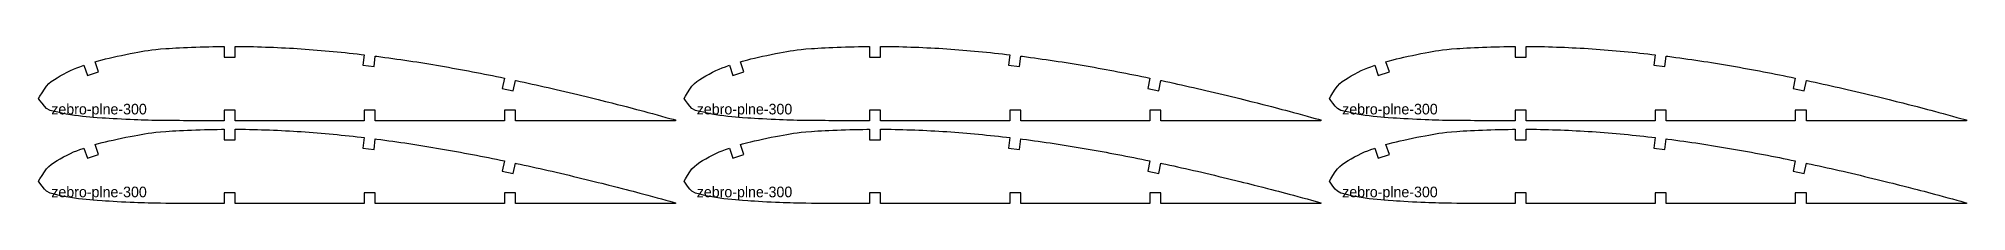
# Model space of a CAD drawing. Header units: metres. Extents: x 5 to 913, y 5 to 79.
import ezdxf

# ---------------------------------------------------------------- set-up
doc = ezdxf.new("R2010")
doc.units = ezdxf.units.M
doc.layers.add('CUT', color=7, linetype='CONTINUOUS')
doc.layers.add('POPIS', color=1, linetype='CONTINUOUS')

msp = doc.modelspace()

# ---------------------------------------------------------------- linework, layer by layer
at = {"layer": 'CUT'}
for points in [[(5, 54.61), (5.674, 55.724), (6.641, 57.338), (7.725, 59.05), (8.75, 60.46), (9.861, 61.671), (10.972, 62.582), (12.5, 63.61), (13.76, 64.404), (15.23, 65.279), (16.82, 66.177), (18.44, 67.039), (20, 67.81), (21.5, 68.476), (23, 69.076), (24.5, 69.628), (26, 70.15), (26.4, 70.286), (27.995, 65.547), (33.195, 67.261), (31.6, 72), (32.598, 72.292), (35, 72.91), (36.516, 73.276), (38.223, 73.678), (40.076, 74.105), (42.031, 74.543), (44.045, 74.979), (46.074, 75.401), (48.074, 75.795), (50, 76.15), (51.772, 76.469), (53.398, 76.768), (54.966, 77.047), (56.562, 77.309), (58.276, 77.552), (60.195, 77.78), (62.407, 77.992), (65, 78.19), (66.463, 78.285), (68.032, 78.379), (69.697, 78.472), (71.445, 78.561), (73.267, 78.648), (75.151, 78.731), (77.087, 78.81), (79.062, 78.884), (81.068, 78.951), (83.091, 79.013), (85.121, 79.067), (87.148, 79.114), (89.161, 79.152), (91.147, 79.181), (92.4, 79.194), (92.412, 74.194), (97.612, 74.206), (97.6, 79.206), (98.75, 79.201), (100.625, 79.185), (102.5, 79.161), (104.375, 79.129), (106.25, 79.089), (108.125, 79.043), (110, 78.989), (111.875, 78.927), (113.75, 78.859), (115.625, 78.784), (117.5, 78.702), (119.375, 78.614), (121.25, 78.519), (123.125, 78.417), (125, 78.31), (126.875, 78.195), (128.75, 78.073), (130.625, 77.943), (132.5, 77.807), (134.375, 77.663), (136.25, 77.512), (138.125, 77.354), (140, 77.19), (141.875, 77.02), (143.75, 76.844), (145.625, 76.662), (147.5, 76.474), (149.375, 76.281), (151.25, 76.082), (153.125, 75.878), (155, 75.67), (156.875, 75.456), (158.4, 75.276), (157.789, 70.314), (162.989, 69.673), (163.6, 74.636), (164.375, 74.537), (166.25, 74.293), (168.125, 74.043), (170, 73.787), (171.875, 73.526), (173.75, 73.26), (175.625, 72.989), (177.5, 72.712), (179.375, 72.431), (181.25, 72.145), (183.125, 71.855), (185, 71.56), (186.875, 71.259), (188.75, 70.953), (190.625, 70.641), (192.5, 70.324), (194.375, 70.001), (196.25, 69.673), (198.125, 69.34), (200, 69.002), (201.875, 68.66), (203.75, 68.314), (205.625, 67.964), (207.5, 67.61), (209.375, 67.252), (211.25, 66.891), (213.125, 66.527), (215, 66.16), (216.875, 65.789), (218.75, 65.414), (220.625, 65.035), (222.5, 64.652), (224.375, 64.265), (224.4, 64.26), (223.371, 59.367), (228.571, 58.273), (229.6, 63.166), (230, 63.081), (231.875, 62.679), (233.75, 62.273), (235.625, 61.864), (237.5, 61.452), (239.375, 61.036), (241.25, 60.617), (243.125, 60.195), (245, 59.77), (246.902, 59.334), (248.853, 58.881), (250.839, 58.415), (252.852, 57.938), (254.879, 57.453), (256.909, 56.965), (258.932, 56.474), (260.938, 55.986), (262.913, 55.502), (264.849, 55.027), (266.733, 54.562), (268.555, 54.111), (270.303, 53.677), (271.968, 53.264), (273.537, 52.874), (275, 52.51), (277.593, 51.86), (279.805, 51.297), (281.724, 50.8), (283.438, 50.348), (285.034, 49.92), (286.602, 49.497), (288.228, 49.057), (290, 48.58), (291.978, 48.047), (294.102, 47.469), (296.284, 46.871), (298.438, 46.279), (300.474, 45.718), (302.305, 45.212), (303.843, 44.788), (305, 44.47), (305, 44.11), (303.843, 44.11), (302.305, 44.11), (300.474, 44.11), (298.438, 44.11), (296.284, 44.11), (294.102, 44.11), (291.978, 44.11), (290, 44.11), (288.228, 44.11), (286.602, 44.11), (285.034, 44.11), (283.438, 44.11), (281.724, 44.11), (279.805, 44.11), (277.593, 44.11), (275, 44.11), (273.436, 44.11), (271.751, 44.11), (269.96, 44.11), (268.076, 44.11), (266.111, 44.11), (264.08, 44.11), (261.996, 44.11), (259.871, 44.11), (257.72, 44.11), (255.556, 44.11), (253.391, 44.11), (251.24, 44.11), (249.116, 44.11), (247.031, 44.11), (245, 44.11), (243, 44.11), (241, 44.11), (239, 44.11), (237, 44.11), (235, 44.11), (233, 44.11), (231, 44.11), (229.6, 44.11), (229.6, 49.11), (224.4, 49.11), (224.4, 44.11), (223, 44.11), (221, 44.11), (219, 44.11), (217, 44.11), (215, 44.11), (213, 44.11), (211, 44.11), (209, 44.11), (207, 44.11), (205, 44.11), (203, 44.11), (201, 44.11), (199, 44.11), (197, 44.11), (195, 44.11), (193, 44.11), (191, 44.11), (189, 44.11), (187, 44.11), (185, 44.11), (183, 44.11), (181, 44.11), (179, 44.11), (177, 44.11), (175, 44.11), (173, 44.11), (171, 44.11), (169, 44.11), (167, 44.11), (165, 44.11), (163.6, 44.11), (163.6, 49.11), (158.4, 49.11), (158.4, 44.11), (157, 44.11), (155, 44.11), (153, 44.11), (151, 44.11), (149, 44.11), (147, 44.11), (145, 44.11), (143, 44.11), (141, 44.11), (139, 44.11), (137, 44.11), (135, 44.11), (133, 44.11), (131, 44.11), (129, 44.11), (127, 44.11), (125, 44.11), (123, 44.11), (121, 44.109), (119, 44.108), (117, 44.107), (115, 44.106), (113, 44.105), (111, 44.105), (109, 44.104), (107, 44.103), (105, 44.103), (103, 44.103), (101, 44.104), (99, 44.105), (97.6, 44.107), (97.607, 49.107), (92.407, 49.113), (92.4, 44.113), (91.147, 44.115), (89.161, 44.117), (87.148, 44.12), (85.121, 44.122), (83.091, 44.125), (81.068, 44.128), (79.062, 44.132), (77.087, 44.137), (75.151, 44.142), (73.267, 44.149), (71.445, 44.156), (69.697, 44.165), (68.032, 44.175), (66.463, 44.187), (65, 44.2), (62.407, 44.229), (60.195, 44.26), (58.276, 44.295), (56.562, 44.335), (54.966, 44.38), (53.398, 44.432), (51.772, 44.491), (50, 44.56), (48.074, 44.641), (46.074, 44.735), (44.045, 44.838), (42.031, 44.948), (40.076, 45.059), (38.223, 45.169), (36.516, 45.274), (35, 45.37), (32.598, 45.534), (30.781, 45.679), (29.199, 45.827), (27.5, 46), (25.625, 46.189), (23.75, 46.388), (21.875, 46.618), (20, 46.9), (18.037, 47.26), (16.016, 47.68), (14.111, 48.115), (12.5, 48.52), (10.391, 49.017), (8.75, 49.9), (7.725, 50.954), (6.641, 52.341), (5.674, 53.685)], [(309, 54.61), (309.674, 55.724), (310.641, 57.338), (311.725, 59.05), (312.75, 60.46), (313.861, 61.671), (314.972, 62.582), (316.5, 63.61), (317.76, 64.404), (319.23, 65.279), (320.82, 66.177), (322.44, 67.039), (324, 67.81), (325.5, 68.476), (327, 69.076), (328.5, 69.628), (330, 70.15), (330.4, 70.286), (331.995, 65.547), (337.195, 67.261), (335.6, 72), (336.598, 72.292), (339, 72.91), (340.516, 73.276), (342.223, 73.678), (344.076, 74.105), (346.031, 74.543), (348.045, 74.979), (350.074, 75.401), (352.074, 75.795), (354, 76.15), (355.772, 76.469), (357.398, 76.768), (358.966, 77.047), (360.562, 77.309), (362.276, 77.552), (364.195, 77.78), (366.407, 77.992), (369, 78.19), (370.463, 78.285), (372.032, 78.379), (373.697, 78.472), (375.445, 78.561), (377.267, 78.648), (379.151, 78.731), (381.087, 78.81), (383.062, 78.884), (385.068, 78.951), (387.091, 79.013), (389.121, 79.067), (391.148, 79.114), (393.161, 79.152), (395.147, 79.181), (396.4, 79.194), (396.412, 74.194), (401.612, 74.206), (401.6, 79.206), (402.75, 79.201), (404.625, 79.185), (406.5, 79.161), (408.375, 79.129), (410.25, 79.089), (412.125, 79.043), (414, 78.989), (415.875, 78.927), (417.75, 78.859), (419.625, 78.784), (421.5, 78.702), (423.375, 78.614), (425.25, 78.519), (427.125, 78.417), (429, 78.31), (430.875, 78.195), (432.75, 78.073), (434.625, 77.943), (436.5, 77.807), (438.375, 77.663), (440.25, 77.512), (442.125, 77.354), (444, 77.19), (445.875, 77.02), (447.75, 76.844), (449.625, 76.662), (451.5, 76.474), (453.375, 76.281), (455.25, 76.082), (457.125, 75.878), (459, 75.67), (460.875, 75.456), (462.4, 75.276), (461.789, 70.314), (466.989, 69.673), (467.6, 74.636), (468.375, 74.537), (470.25, 74.293), (472.125, 74.043), (474, 73.787), (475.875, 73.526), (477.75, 73.26), (479.625, 72.989), (481.5, 72.712), (483.375, 72.431), (485.25, 72.145), (487.125, 71.855), (489, 71.56), (490.875, 71.259), (492.75, 70.953), (494.625, 70.641), (496.5, 70.324), (498.375, 70.001), (500.25, 69.673), (502.125, 69.34), (504, 69.002), (505.875, 68.66), (507.75, 68.314), (509.625, 67.964), (511.5, 67.61), (513.375, 67.252), (515.25, 66.891), (517.125, 66.527), (519, 66.16), (520.875, 65.789), (522.75, 65.414), (524.625, 65.035), (526.5, 64.652), (528.375, 64.265), (528.4, 64.26), (527.371, 59.367), (532.571, 58.273), (533.6, 63.166), (534, 63.081), (535.875, 62.679), (537.75, 62.273), (539.625, 61.864), (541.5, 61.452), (543.375, 61.036), (545.25, 60.617), (547.125, 60.195), (549, 59.77), (550.902, 59.334), (552.853, 58.881), (554.839, 58.415), (556.852, 57.938), (558.879, 57.453), (560.909, 56.965), (562.932, 56.474), (564.938, 55.986), (566.913, 55.502), (568.849, 55.027), (570.733, 54.562), (572.555, 54.111), (574.303, 53.677), (575.968, 53.264), (577.537, 52.874), (579, 52.51), (581.593, 51.86), (583.805, 51.297), (585.724, 50.8), (587.438, 50.348), (589.034, 49.92), (590.602, 49.497), (592.228, 49.057), (594, 48.58), (595.978, 48.047), (598.102, 47.469), (600.284, 46.871), (602.438, 46.279), (604.474, 45.718), (606.305, 45.212), (607.843, 44.788), (609, 44.47), (609, 44.11), (607.843, 44.11), (606.305, 44.11), (604.474, 44.11), (602.438, 44.11), (600.284, 44.11), (598.102, 44.11), (595.978, 44.11), (594, 44.11), (592.228, 44.11), (590.602, 44.11), (589.034, 44.11), (587.438, 44.11), (585.724, 44.11), (583.805, 44.11), (581.593, 44.11), (579, 44.11), (577.436, 44.11), (575.751, 44.11), (573.96, 44.11), (572.076, 44.11), (570.111, 44.11), (568.08, 44.11), (565.996, 44.11), (563.871, 44.11), (561.72, 44.11), (559.556, 44.11), (557.391, 44.11), (555.24, 44.11), (553.116, 44.11), (551.031, 44.11), (549, 44.11), (547, 44.11), (545, 44.11), (543, 44.11), (541, 44.11), (539, 44.11), (537, 44.11), (535, 44.11), (533.6, 44.11), (533.6, 49.11), (528.4, 49.11), (528.4, 44.11), (527, 44.11), (525, 44.11), (523, 44.11), (521, 44.11), (519, 44.11), (517, 44.11), (515, 44.11), (513, 44.11), (511, 44.11), (509, 44.11), (507, 44.11), (505, 44.11), (503, 44.11), (501, 44.11), (499, 44.11), (497, 44.11), (495, 44.11), (493, 44.11), (491, 44.11), (489, 44.11), (487, 44.11), (485, 44.11), (483, 44.11), (481, 44.11), (479, 44.11), (477, 44.11), (475, 44.11), (473, 44.11), (471, 44.11), (469, 44.11), (467.6, 44.11), (467.6, 49.11), (462.4, 49.11), (462.4, 44.11), (461, 44.11), (459, 44.11), (457, 44.11), (455, 44.11), (453, 44.11), (451, 44.11), (449, 44.11), (447, 44.11), (445, 44.11), (443, 44.11), (441, 44.11), (439, 44.11), (437, 44.11), (435, 44.11), (433, 44.11), (431, 44.11), (429, 44.11), (427, 44.11), (425, 44.109), (423, 44.108), (421, 44.107), (419, 44.106), (417, 44.105), (415, 44.105), (413, 44.104), (411, 44.103), (409, 44.103), (407, 44.103), (405, 44.104), (403, 44.105), (401.6, 44.107), (401.607, 49.107), (396.407, 49.113), (396.4, 44.113), (395.147, 44.115), (393.161, 44.117), (391.148, 44.12), (389.121, 44.122), (387.091, 44.125), (385.068, 44.128), (383.062, 44.132), (381.087, 44.137), (379.151, 44.142), (377.267, 44.149), (375.445, 44.156), (373.697, 44.165), (372.032, 44.175), (370.463, 44.187), (369, 44.2), (366.407, 44.229), (364.195, 44.26), (362.276, 44.295), (360.562, 44.335), (358.966, 44.38), (357.398, 44.432), (355.772, 44.491), (354, 44.56), (352.074, 44.641), (350.074, 44.735), (348.045, 44.838), (346.031, 44.948), (344.076, 45.059), (342.223, 45.169), (340.516, 45.274), (339, 45.37), (336.598, 45.534), (334.781, 45.679), (333.199, 45.827), (331.5, 46), (329.625, 46.189), (327.75, 46.388), (325.875, 46.618), (324, 46.9), (322.037, 47.26), (320.016, 47.68), (318.111, 48.115), (316.5, 48.52), (314.391, 49.017), (312.75, 49.9), (311.725, 50.954), (310.641, 52.341), (309.674, 53.685)], [(613, 54.61), (613.674, 55.724), (614.641, 57.338), (615.725, 59.05), (616.75, 60.46), (617.861, 61.671), (618.972, 62.582), (620.5, 63.61), (621.76, 64.404), (623.23, 65.279), (624.82, 66.177), (626.44, 67.039), (628, 67.81), (629.5, 68.476), (631, 69.076), (632.5, 69.628), (634, 70.15), (634.4, 70.286), (635.995, 65.547), (641.195, 67.261), (639.6, 72), (640.598, 72.292), (643, 72.91), (644.516, 73.276), (646.223, 73.678), (648.076, 74.105), (650.031, 74.543), (652.045, 74.979), (654.074, 75.401), (656.074, 75.795), (658, 76.15), (659.772, 76.469), (661.398, 76.768), (662.966, 77.047), (664.562, 77.309), (666.276, 77.552), (668.195, 77.78), (670.407, 77.992), (673, 78.19), (674.463, 78.285), (676.032, 78.379), (677.697, 78.472), (679.445, 78.561), (681.267, 78.648), (683.151, 78.731), (685.087, 78.81), (687.062, 78.884), (689.068, 78.951), (691.091, 79.013), (693.121, 79.067), (695.148, 79.114), (697.161, 79.152), (699.147, 79.181), (700.4, 79.194), (700.412, 74.194), (705.612, 74.206), (705.6, 79.206), (706.75, 79.201), (708.625, 79.185), (710.5, 79.161), (712.375, 79.129), (714.25, 79.089), (716.125, 79.043), (718, 78.989), (719.875, 78.927), (721.75, 78.859), (723.625, 78.784), (725.5, 78.702), (727.375, 78.614), (729.25, 78.519), (731.125, 78.417), (733, 78.31), (734.875, 78.195), (736.75, 78.073), (738.625, 77.943), (740.5, 77.807), (742.375, 77.663), (744.25, 77.512), (746.125, 77.354), (748, 77.19), (749.875, 77.02), (751.75, 76.844), (753.625, 76.662), (755.5, 76.474), (757.375, 76.281), (759.25, 76.082), (761.125, 75.878), (763, 75.67), (764.875, 75.456), (766.4, 75.276), (765.789, 70.314), (770.989, 69.673), (771.6, 74.636), (772.375, 74.537), (774.25, 74.293), (776.125, 74.043), (778, 73.787), (779.875, 73.526), (781.75, 73.26), (783.625, 72.989), (785.5, 72.712), (787.375, 72.431), (789.25, 72.145), (791.125, 71.855), (793, 71.56), (794.875, 71.259), (796.75, 70.953), (798.625, 70.641), (800.5, 70.324), (802.375, 70.001), (804.25, 69.673), (806.125, 69.34), (808, 69.002), (809.875, 68.66), (811.75, 68.314), (813.625, 67.964), (815.5, 67.61), (817.375, 67.252), (819.25, 66.891), (821.125, 66.527), (823, 66.16), (824.875, 65.789), (826.75, 65.414), (828.625, 65.035), (830.5, 64.652), (832.375, 64.265), (832.4, 64.26), (831.371, 59.367), (836.571, 58.273), (837.6, 63.166), (838, 63.081), (839.875, 62.679), (841.75, 62.273), (843.625, 61.864), (845.5, 61.452), (847.375, 61.036), (849.25, 60.617), (851.125, 60.195), (853, 59.77), (854.902, 59.334), (856.853, 58.881), (858.839, 58.415), (860.852, 57.938), (862.879, 57.453), (864.909, 56.965), (866.932, 56.474), (868.938, 55.986), (870.913, 55.502), (872.849, 55.027), (874.733, 54.562), (876.555, 54.111), (878.303, 53.677), (879.968, 53.264), (881.537, 52.874), (883, 52.51), (885.593, 51.86), (887.805, 51.297), (889.724, 50.8), (891.438, 50.348), (893.034, 49.92), (894.602, 49.497), (896.228, 49.057), (898, 48.58), (899.978, 48.047), (902.102, 47.469), (904.284, 46.871), (906.438, 46.279), (908.474, 45.718), (910.305, 45.212), (911.843, 44.788), (913, 44.47), (913, 44.11), (911.843, 44.11), (910.305, 44.11), (908.474, 44.11), (906.438, 44.11), (904.284, 44.11), (902.102, 44.11), (899.978, 44.11), (898, 44.11), (896.228, 44.11), (894.602, 44.11), (893.034, 44.11), (891.438, 44.11), (889.724, 44.11), (887.805, 44.11), (885.593, 44.11), (883, 44.11), (881.436, 44.11), (879.751, 44.11), (877.96, 44.11), (876.076, 44.11), (874.111, 44.11), (872.08, 44.11), (869.996, 44.11), (867.871, 44.11), (865.72, 44.11), (863.556, 44.11), (861.391, 44.11), (859.24, 44.11), (857.116, 44.11), (855.031, 44.11), (853, 44.11), (851, 44.11), (849, 44.11), (847, 44.11), (845, 44.11), (843, 44.11), (841, 44.11), (839, 44.11), (837.6, 44.11), (837.6, 49.11), (832.4, 49.11), (832.4, 44.11), (831, 44.11), (829, 44.11), (827, 44.11), (825, 44.11), (823, 44.11), (821, 44.11), (819, 44.11), (817, 44.11), (815, 44.11), (813, 44.11), (811, 44.11), (809, 44.11), (807, 44.11), (805, 44.11), (803, 44.11), (801, 44.11), (799, 44.11), (797, 44.11), (795, 44.11), (793, 44.11), (791, 44.11), (789, 44.11), (787, 44.11), (785, 44.11), (783, 44.11), (781, 44.11), (779, 44.11), (777, 44.11), (775, 44.11), (773, 44.11), (771.6, 44.11), (771.6, 49.11), (766.4, 49.11), (766.4, 44.11), (765, 44.11), (763, 44.11), (761, 44.11), (759, 44.11), (757, 44.11), (755, 44.11), (753, 44.11), (751, 44.11), (749, 44.11), (747, 44.11), (745, 44.11), (743, 44.11), (741, 44.11), (739, 44.11), (737, 44.11), (735, 44.11), (733, 44.11), (731, 44.11), (729, 44.109), (727, 44.108), (725, 44.107), (723, 44.106), (721, 44.105), (719, 44.105), (717, 44.104), (715, 44.103), (713, 44.103), (711, 44.103), (709, 44.104), (707, 44.105), (705.6, 44.107), (705.607, 49.107), (700.407, 49.113), (700.4, 44.113), (699.147, 44.115), (697.161, 44.117), (695.148, 44.12), (693.121, 44.122), (691.091, 44.125), (689.068, 44.128), (687.062, 44.132), (685.087, 44.137), (683.151, 44.142), (681.267, 44.149), (679.445, 44.156), (677.697, 44.165), (676.032, 44.175), (674.463, 44.187), (673, 44.2), (670.407, 44.229), (668.195, 44.26), (666.276, 44.295), (664.562, 44.335), (662.966, 44.38), (661.398, 44.432), (659.772, 44.491), (658, 44.56), (656.074, 44.641), (654.074, 44.735), (652.045, 44.838), (650.031, 44.948), (648.076, 45.059), (646.223, 45.169), (644.516, 45.274), (643, 45.37), (640.598, 45.534), (638.781, 45.679), (637.199, 45.827), (635.5, 46), (633.625, 46.189), (631.75, 46.388), (629.875, 46.618), (628, 46.9), (626.037, 47.26), (624.016, 47.68), (622.111, 48.115), (620.5, 48.52), (618.391, 49.017), (616.75, 49.9), (615.725, 50.954), (614.641, 52.341), (613.674, 53.685)], [(5, 15.507), (5.674, 16.621), (6.641, 18.235), (7.725, 19.947), (8.75, 21.357), (9.861, 22.568), (10.972, 23.479), (12.5, 24.507), (13.76, 25.301), (15.23, 26.176), (16.82, 27.073), (18.44, 27.936), (20, 28.707), (21.5, 29.373), (23, 29.973), (24.5, 30.525), (26, 31.047), (26.4, 31.183), (27.995, 26.444), (33.195, 28.158), (31.6, 32.897), (32.598, 33.189), (35, 33.807), (36.516, 34.172), (38.223, 34.575), (40.076, 35.002), (42.031, 35.44), (44.045, 35.876), (46.074, 36.298), (48.074, 36.692), (50, 37.047), (51.772, 37.366), (53.398, 37.665), (54.966, 37.944), (56.562, 38.205), (58.276, 38.449), (60.195, 38.677), (62.407, 38.889), (65, 39.087), (66.463, 39.182), (68.032, 39.276), (69.697, 39.368), (71.445, 39.458), (73.267, 39.545), (75.151, 39.628), (77.087, 39.707), (79.062, 39.78), (81.068, 39.848), (83.091, 39.91), (85.121, 39.964), (87.148, 40.011), (89.161, 40.049), (91.147, 40.078), (92.4, 40.091), (92.412, 35.091), (97.612, 35.103), (97.6, 40.103), (98.75, 40.098), (100.625, 40.082), (102.5, 40.057), (104.375, 40.026), (106.25, 39.986), (108.125, 39.939), (110, 39.885), (111.875, 39.824), (113.75, 39.756), (115.625, 39.681), (117.5, 39.599), (119.375, 39.511), (121.25, 39.416), (123.125, 39.314), (125, 39.207), (126.875, 39.092), (128.75, 38.97), (130.625, 38.84), (132.5, 38.703), (134.375, 38.56), (136.25, 38.409), (138.125, 38.251), (140, 38.087), (141.875, 37.917), (143.75, 37.741), (145.625, 37.559), (147.5, 37.371), (149.375, 37.177), (151.25, 36.979), (153.125, 36.775), (155, 36.567), (156.875, 36.353), (158.4, 36.173), (157.789, 31.211), (162.989, 30.57), (163.6, 35.533), (164.375, 35.434), (166.25, 35.19), (168.125, 34.94), (170, 34.684), (171.875, 34.423), (173.75, 34.157), (175.625, 33.886), (177.5, 33.609), (179.375, 33.328), (181.25, 33.042), (183.125, 32.752), (185, 32.457), (186.875, 32.156), (188.75, 31.85), (190.625, 31.538), (192.5, 31.221), (194.375, 30.898), (196.25, 30.57), (198.125, 30.237), (200, 29.899), (201.875, 29.557), (203.75, 29.211), (205.625, 28.861), (207.5, 28.507), (209.375, 28.149), (211.25, 27.788), (213.125, 27.424), (215, 27.057), (216.875, 26.686), (218.75, 26.311), (220.625, 25.932), (222.5, 25.549), (224.375, 25.162), (224.4, 25.157), (223.371, 20.264), (228.571, 19.17), (229.6, 24.063), (230, 23.978), (231.875, 23.576), (233.75, 23.17), (235.625, 22.761), (237.5, 22.349), (239.375, 21.933), (241.25, 21.514), (243.125, 21.092), (245, 20.667), (246.902, 20.231), (248.853, 19.778), (250.839, 19.312), (252.852, 18.835), (254.879, 18.35), (256.909, 17.862), (258.932, 17.371), (260.938, 16.883), (262.913, 16.399), (264.849, 15.924), (266.733, 15.459), (268.555, 15.008), (270.303, 14.574), (271.968, 14.161), (273.537, 13.771), (275, 13.407), (277.593, 12.757), (279.805, 12.194), (281.724, 11.697), (283.438, 11.245), (285.034, 10.817), (286.602, 10.394), (288.228, 9.954), (290, 9.477), (291.978, 8.943), (294.102, 8.365), (296.284, 7.768), (298.438, 7.176), (300.474, 6.615), (302.305, 6.109), (303.843, 5.685), (305, 5.367), (305, 5.007), (303.843, 5.007), (302.305, 5.007), (300.474, 5.007), (298.438, 5.007), (296.284, 5.007), (294.102, 5.007), (291.978, 5.007), (290, 5.007), (288.228, 5.007), (286.602, 5.007), (285.034, 5.007), (283.438, 5.007), (281.724, 5.007), (279.805, 5.007), (277.593, 5.007), (275, 5.007), (273.436, 5.007), (271.751, 5.007), (269.96, 5.007), (268.076, 5.007), (266.111, 5.007), (264.08, 5.007), (261.996, 5.007), (259.871, 5.007), (257.72, 5.007), (255.556, 5.007), (253.391, 5.007), (251.24, 5.007), (249.116, 5.007), (247.031, 5.007), (245, 5.007), (243, 5.007), (241, 5.007), (239, 5.007), (237, 5.007), (235, 5.007), (233, 5.007), (231, 5.007), (229.6, 5.007), (229.6, 10.007), (224.4, 10.007), (224.4, 5.007), (223, 5.007), (221, 5.007), (219, 5.007), (217, 5.007), (215, 5.007), (213, 5.007), (211, 5.007), (209, 5.007), (207, 5.007), (205, 5.007), (203, 5.007), (201, 5.007), (199, 5.007), (197, 5.007), (195, 5.007), (193, 5.007), (191, 5.007), (189, 5.007), (187, 5.007), (185, 5.007), (183, 5.007), (181, 5.007), (179, 5.007), (177, 5.007), (175, 5.007), (173, 5.007), (171, 5.007), (169, 5.007), (167, 5.007), (165, 5.007), (163.6, 5.007), (163.6, 10.007), (158.4, 10.007), (158.4, 5.007), (157, 5.007), (155, 5.007), (153, 5.007), (151, 5.007), (149, 5.007), (147, 5.007), (145, 5.007), (143, 5.007), (141, 5.007), (139, 5.007), (137, 5.007), (135, 5.007), (133, 5.007), (131, 5.007), (129, 5.007), (127, 5.007), (125, 5.007), (123, 5.006), (121, 5.006), (119, 5.005), (117, 5.004), (115, 5.003), (113, 5.002), (111, 5.001), (109, 5.001), (107, 5), (105, 5), (103, 5), (101, 5.001), (99, 5.002), (97.6, 5.003), (97.607, 10.003), (92.407, 10.01), (92.4, 5.01), (91.147, 5.012), (89.161, 5.014), (87.148, 5.017), (85.121, 5.019), (83.091, 5.022), (81.068, 5.025), (79.062, 5.029), (77.087, 5.034), (75.151, 5.039), (73.267, 5.046), (71.445, 5.053), (69.697, 5.062), (68.032, 5.072), (66.463, 5.083), (65, 5.097), (62.407, 5.126), (60.195, 5.157), (58.276, 5.192), (56.562, 5.232), (54.966, 5.277), (53.398, 5.329), (51.772, 5.388), (50, 5.457), (48.074, 5.538), (46.074, 5.632), (44.045, 5.735), (42.031, 5.845), (40.076, 5.956), (38.223, 6.066), (36.516, 6.171), (35, 6.267), (32.598, 6.43), (30.781, 6.576), (29.199, 6.724), (27.5, 6.897), (25.625, 7.086), (23.75, 7.285), (21.875, 7.515), (20, 7.797), (18.037, 8.157), (16.016, 8.577), (14.111, 9.012), (12.5, 9.417), (10.391, 9.914), (8.75, 10.797), (7.725, 11.85), (6.641, 13.238), (5.674, 14.582)], [(309, 15.507), (309.674, 16.621), (310.641, 18.235), (311.725, 19.947), (312.75, 21.357), (313.861, 22.568), (314.972, 23.479), (316.5, 24.507), (317.76, 25.301), (319.23, 26.176), (320.82, 27.073), (322.44, 27.936), (324, 28.707), (325.5, 29.373), (327, 29.973), (328.5, 30.525), (330, 31.047), (330.4, 31.183), (331.995, 26.444), (337.195, 28.158), (335.6, 32.897), (336.598, 33.189), (339, 33.807), (340.516, 34.172), (342.223, 34.575), (344.076, 35.002), (346.031, 35.44), (348.045, 35.876), (350.074, 36.298), (352.074, 36.692), (354, 37.047), (355.772, 37.366), (357.398, 37.665), (358.966, 37.944), (360.562, 38.205), (362.276, 38.449), (364.195, 38.677), (366.407, 38.889), (369, 39.087), (370.463, 39.182), (372.032, 39.276), (373.697, 39.368), (375.445, 39.458), (377.267, 39.545), (379.151, 39.628), (381.087, 39.707), (383.062, 39.78), (385.068, 39.848), (387.091, 39.91), (389.121, 39.964), (391.148, 40.011), (393.161, 40.049), (395.147, 40.078), (396.4, 40.091), (396.412, 35.091), (401.612, 35.103), (401.6, 40.103), (402.75, 40.098), (404.625, 40.082), (406.5, 40.057), (408.375, 40.026), (410.25, 39.986), (412.125, 39.939), (414, 39.885), (415.875, 39.824), (417.75, 39.756), (419.625, 39.681), (421.5, 39.599), (423.375, 39.511), (425.25, 39.416), (427.125, 39.314), (429, 39.207), (430.875, 39.092), (432.75, 38.97), (434.625, 38.84), (436.5, 38.703), (438.375, 38.56), (440.25, 38.409), (442.125, 38.251), (444, 38.087), (445.875, 37.917), (447.75, 37.741), (449.625, 37.559), (451.5, 37.371), (453.375, 37.177), (455.25, 36.979), (457.125, 36.775), (459, 36.567), (460.875, 36.353), (462.4, 36.173), (461.789, 31.211), (466.989, 30.57), (467.6, 35.533), (468.375, 35.434), (470.25, 35.19), (472.125, 34.94), (474, 34.684), (475.875, 34.423), (477.75, 34.157), (479.625, 33.886), (481.5, 33.609), (483.375, 33.328), (485.25, 33.042), (487.125, 32.752), (489, 32.457), (490.875, 32.156), (492.75, 31.85), (494.625, 31.538), (496.5, 31.221), (498.375, 30.898), (500.25, 30.57), (502.125, 30.237), (504, 29.899), (505.875, 29.557), (507.75, 29.211), (509.625, 28.861), (511.5, 28.507), (513.375, 28.149), (515.25, 27.788), (517.125, 27.424), (519, 27.057), (520.875, 26.686), (522.75, 26.311), (524.625, 25.932), (526.5, 25.549), (528.375, 25.162), (528.4, 25.157), (527.371, 20.264), (532.571, 19.17), (533.6, 24.063), (534, 23.978), (535.875, 23.576), (537.75, 23.17), (539.625, 22.761), (541.5, 22.349), (543.375, 21.933), (545.25, 21.514), (547.125, 21.092), (549, 20.667), (550.902, 20.231), (552.853, 19.778), (554.839, 19.312), (556.852, 18.835), (558.879, 18.35), (560.909, 17.862), (562.932, 17.371), (564.938, 16.883), (566.913, 16.399), (568.849, 15.924), (570.733, 15.459), (572.555, 15.008), (574.303, 14.574), (575.968, 14.161), (577.537, 13.771), (579, 13.407), (581.593, 12.757), (583.805, 12.194), (585.724, 11.697), (587.438, 11.245), (589.034, 10.817), (590.602, 10.394), (592.228, 9.954), (594, 9.477), (595.978, 8.943), (598.102, 8.365), (600.284, 7.768), (602.438, 7.176), (604.474, 6.615), (606.305, 6.109), (607.843, 5.685), (609, 5.367), (609, 5.007), (607.843, 5.007), (606.305, 5.007), (604.474, 5.007), (602.438, 5.007), (600.284, 5.007), (598.102, 5.007), (595.978, 5.007), (594, 5.007), (592.228, 5.007), (590.602, 5.007), (589.034, 5.007), (587.438, 5.007), (585.724, 5.007), (583.805, 5.007), (581.593, 5.007), (579, 5.007), (577.436, 5.007), (575.751, 5.007), (573.96, 5.007), (572.076, 5.007), (570.111, 5.007), (568.08, 5.007), (565.996, 5.007), (563.871, 5.007), (561.72, 5.007), (559.556, 5.007), (557.391, 5.007), (555.24, 5.007), (553.116, 5.007), (551.031, 5.007), (549, 5.007), (547, 5.007), (545, 5.007), (543, 5.007), (541, 5.007), (539, 5.007), (537, 5.007), (535, 5.007), (533.6, 5.007), (533.6, 10.007), (528.4, 10.007), (528.4, 5.007), (527, 5.007), (525, 5.007), (523, 5.007), (521, 5.007), (519, 5.007), (517, 5.007), (515, 5.007), (513, 5.007), (511, 5.007), (509, 5.007), (507, 5.007), (505, 5.007), (503, 5.007), (501, 5.007), (499, 5.007), (497, 5.007), (495, 5.007), (493, 5.007), (491, 5.007), (489, 5.007), (487, 5.007), (485, 5.007), (483, 5.007), (481, 5.007), (479, 5.007), (477, 5.007), (475, 5.007), (473, 5.007), (471, 5.007), (469, 5.007), (467.6, 5.007), (467.6, 10.007), (462.4, 10.007), (462.4, 5.007), (461, 5.007), (459, 5.007), (457, 5.007), (455, 5.007), (453, 5.007), (451, 5.007), (449, 5.007), (447, 5.007), (445, 5.007), (443, 5.007), (441, 5.007), (439, 5.007), (437, 5.007), (435, 5.007), (433, 5.007), (431, 5.007), (429, 5.007), (427, 5.006), (425, 5.006), (423, 5.005), (421, 5.004), (419, 5.003), (417, 5.002), (415, 5.001), (413, 5.001), (411, 5), (409, 5), (407, 5), (405, 5.001), (403, 5.002), (401.6, 5.003), (401.607, 10.003), (396.407, 10.01), (396.4, 5.01), (395.147, 5.012), (393.161, 5.014), (391.148, 5.017), (389.121, 5.019), (387.091, 5.022), (385.068, 5.025), (383.062, 5.029), (381.087, 5.034), (379.151, 5.039), (377.267, 5.046), (375.445, 5.053), (373.697, 5.062), (372.032, 5.072), (370.463, 5.083), (369, 5.097), (366.407, 5.126), (364.195, 5.157), (362.276, 5.192), (360.562, 5.232), (358.966, 5.277), (357.398, 5.329), (355.772, 5.388), (354, 5.457), (352.074, 5.538), (350.074, 5.632), (348.045, 5.735), (346.031, 5.845), (344.076, 5.956), (342.223, 6.066), (340.516, 6.171), (339, 6.267), (336.598, 6.43), (334.781, 6.576), (333.199, 6.724), (331.5, 6.897), (329.625, 7.086), (327.75, 7.285), (325.875, 7.515), (324, 7.797), (322.037, 8.157), (320.016, 8.577), (318.111, 9.012), (316.5, 9.417), (314.391, 9.914), (312.75, 10.797), (311.725, 11.85), (310.641, 13.238), (309.674, 14.582)], [(613, 15.507), (613.674, 16.621), (614.641, 18.235), (615.725, 19.947), (616.75, 21.357), (617.861, 22.568), (618.972, 23.479), (620.5, 24.507), (621.76, 25.301), (623.23, 26.176), (624.82, 27.073), (626.44, 27.936), (628, 28.707), (629.5, 29.373), (631, 29.973), (632.5, 30.525), (634, 31.047), (634.4, 31.183), (635.995, 26.444), (641.195, 28.158), (639.6, 32.897), (640.598, 33.189), (643, 33.807), (644.516, 34.172), (646.223, 34.575), (648.076, 35.002), (650.031, 35.44), (652.045, 35.876), (654.074, 36.298), (656.074, 36.692), (658, 37.047), (659.772, 37.366), (661.398, 37.665), (662.966, 37.944), (664.562, 38.205), (666.276, 38.449), (668.195, 38.677), (670.407, 38.889), (673, 39.087), (674.463, 39.182), (676.032, 39.276), (677.697, 39.368), (679.445, 39.458), (681.267, 39.545), (683.151, 39.628), (685.087, 39.707), (687.062, 39.78), (689.068, 39.848), (691.091, 39.91), (693.121, 39.964), (695.148, 40.011), (697.161, 40.049), (699.147, 40.078), (700.4, 40.091), (700.412, 35.091), (705.612, 35.103), (705.6, 40.103), (706.75, 40.098), (708.625, 40.082), (710.5, 40.057), (712.375, 40.026), (714.25, 39.986), (716.125, 39.939), (718, 39.885), (719.875, 39.824), (721.75, 39.756), (723.625, 39.681), (725.5, 39.599), (727.375, 39.511), (729.25, 39.416), (731.125, 39.314), (733, 39.207), (734.875, 39.092), (736.75, 38.97), (738.625, 38.84), (740.5, 38.703), (742.375, 38.56), (744.25, 38.409), (746.125, 38.251), (748, 38.087), (749.875, 37.917), (751.75, 37.741), (753.625, 37.559), (755.5, 37.371), (757.375, 37.177), (759.25, 36.979), (761.125, 36.775), (763, 36.567), (764.875, 36.353), (766.4, 36.173), (765.789, 31.211), (770.989, 30.57), (771.6, 35.533), (772.375, 35.434), (774.25, 35.19), (776.125, 34.94), (778, 34.684), (779.875, 34.423), (781.75, 34.157), (783.625, 33.886), (785.5, 33.609), (787.375, 33.328), (789.25, 33.042), (791.125, 32.752), (793, 32.457), (794.875, 32.156), (796.75, 31.85), (798.625, 31.538), (800.5, 31.221), (802.375, 30.898), (804.25, 30.57), (806.125, 30.237), (808, 29.899), (809.875, 29.557), (811.75, 29.211), (813.625, 28.861), (815.5, 28.507), (817.375, 28.149), (819.25, 27.788), (821.125, 27.424), (823, 27.057), (824.875, 26.686), (826.75, 26.311), (828.625, 25.932), (830.5, 25.549), (832.375, 25.162), (832.4, 25.157), (831.371, 20.264), (836.571, 19.17), (837.6, 24.063), (838, 23.978), (839.875, 23.576), (841.75, 23.17), (843.625, 22.761), (845.5, 22.349), (847.375, 21.933), (849.25, 21.514), (851.125, 21.092), (853, 20.667), (854.902, 20.231), (856.853, 19.778), (858.839, 19.312), (860.852, 18.835), (862.879, 18.35), (864.909, 17.862), (866.932, 17.371), (868.938, 16.883), (870.913, 16.399), (872.849, 15.924), (874.733, 15.459), (876.555, 15.008), (878.303, 14.574), (879.968, 14.161), (881.537, 13.771), (883, 13.407), (885.593, 12.757), (887.805, 12.194), (889.724, 11.697), (891.438, 11.245), (893.034, 10.817), (894.602, 10.394), (896.228, 9.954), (898, 9.477), (899.978, 8.943), (902.102, 8.365), (904.284, 7.768), (906.438, 7.176), (908.474, 6.615), (910.305, 6.109), (911.843, 5.685), (913, 5.367), (913, 5.007), (911.843, 5.007), (910.305, 5.007), (908.474, 5.007), (906.438, 5.007), (904.284, 5.007), (902.102, 5.007), (899.978, 5.007), (898, 5.007), (896.228, 5.007), (894.602, 5.007), (893.034, 5.007), (891.438, 5.007), (889.724, 5.007), (887.805, 5.007), (885.593, 5.007), (883, 5.007), (881.436, 5.007), (879.751, 5.007), (877.96, 5.007), (876.076, 5.007), (874.111, 5.007), (872.08, 5.007), (869.996, 5.007), (867.871, 5.007), (865.72, 5.007), (863.556, 5.007), (861.391, 5.007), (859.24, 5.007), (857.116, 5.007), (855.031, 5.007), (853, 5.007), (851, 5.007), (849, 5.007), (847, 5.007), (845, 5.007), (843, 5.007), (841, 5.007), (839, 5.007), (837.6, 5.007), (837.6, 10.007), (832.4, 10.007), (832.4, 5.007), (831, 5.007), (829, 5.007), (827, 5.007), (825, 5.007), (823, 5.007), (821, 5.007), (819, 5.007), (817, 5.007), (815, 5.007), (813, 5.007), (811, 5.007), (809, 5.007), (807, 5.007), (805, 5.007), (803, 5.007), (801, 5.007), (799, 5.007), (797, 5.007), (795, 5.007), (793, 5.007), (791, 5.007), (789, 5.007), (787, 5.007), (785, 5.007), (783, 5.007), (781, 5.007), (779, 5.007), (777, 5.007), (775, 5.007), (773, 5.007), (771.6, 5.007), (771.6, 10.007), (766.4, 10.007), (766.4, 5.007), (765, 5.007), (763, 5.007), (761, 5.007), (759, 5.007), (757, 5.007), (755, 5.007), (753, 5.007), (751, 5.007), (749, 5.007), (747, 5.007), (745, 5.007), (743, 5.007), (741, 5.007), (739, 5.007), (737, 5.007), (735, 5.007), (733, 5.007), (731, 5.006), (729, 5.006), (727, 5.005), (725, 5.004), (723, 5.003), (721, 5.002), (719, 5.001), (717, 5.001), (715, 5), (713, 5), (711, 5), (709, 5.001), (707, 5.002), (705.6, 5.003), (705.607, 10.003), (700.407, 10.01), (700.4, 5.01), (699.147, 5.012), (697.161, 5.014), (695.148, 5.017), (693.121, 5.019), (691.091, 5.022), (689.068, 5.025), (687.062, 5.029), (685.087, 5.034), (683.151, 5.039), (681.267, 5.046), (679.445, 5.053), (677.697, 5.062), (676.032, 5.072), (674.463, 5.083), (673, 5.097), (670.407, 5.126), (668.195, 5.157), (666.276, 5.192), (664.562, 5.232), (662.966, 5.277), (661.398, 5.329), (659.772, 5.388), (658, 5.457), (656.074, 5.538), (654.074, 5.632), (652.045, 5.735), (650.031, 5.845), (648.076, 5.956), (646.223, 6.066), (644.516, 6.171), (643, 6.267), (640.598, 6.43), (638.781, 6.576), (637.199, 6.724), (635.5, 6.897), (633.625, 7.086), (631.75, 7.285), (629.875, 7.515), (628, 7.797), (626.037, 8.157), (624.016, 8.577), (622.111, 9.012), (620.5, 9.417), (618.391, 9.914), (616.75, 10.797), (615.725, 11.85), (614.641, 13.238), (613.674, 14.582)]]:
    msp.add_lwpolyline(points, close=True, dxfattribs=at)

# ---------------------------------------------------------------- texts
at = {"layer": 'POPIS'}
for p in [(11, 47.103), (315, 47.103), (619, 47.103), (11, 8), (315, 8), (619, 8)]:
    msp.add_text('zebro-plne-300', height=5, dxfattribs=at).set_placement(p)

doc.saveas('drawing.dxf')
